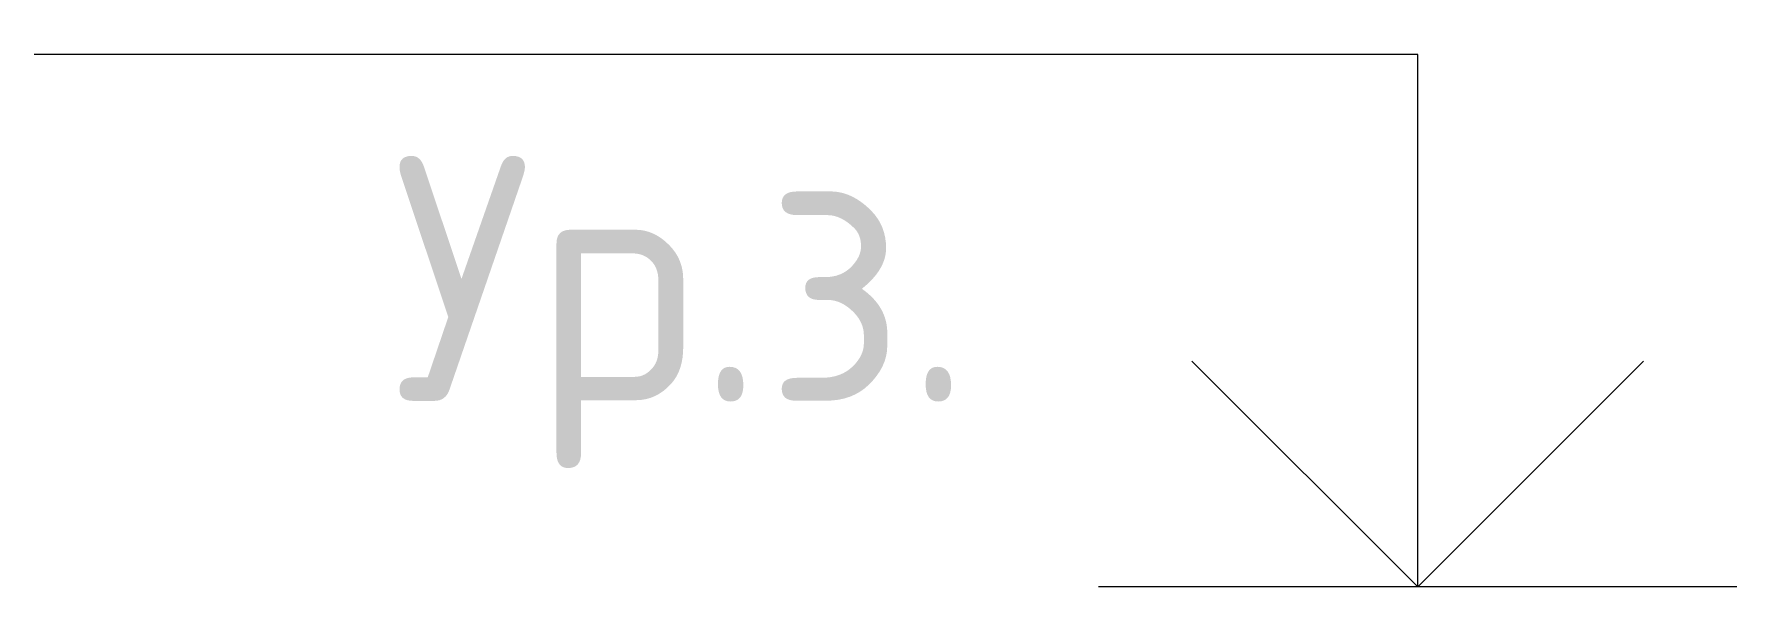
# Model space of a CAD drawing. Header units: millimetres. Extents: x 504091 to 2165846, y 135022 to 442887.
# Drawn here: x 1052057 to 1053657, y 315132 to 315651 of the extents above; entities that cross this region are included whole.
import ezdxf

# ---------------------------------------------------------------- set-up
doc = ezdxf.new("R2010")
doc.units = ezdxf.units.MM
doc.layers.add('Аннотация', color=7, linetype='Continuous', lineweight=9)
doc.layers.add('отметки', color=7, linetype='Continuous', lineweight=20)
doc.styles.add('GOST Common_3', font='GOST_Common.ttf', dxfattribs={"height": 250})

# ---------------------------------------------------------------- blocks, each defined once
blk = doc.blocks.new('Высотные отметки - Стрелка вверх-12093-Разрез 2-2')
at = {"layer": 'Аннотация', "lineweight": 20}
for p, q in [((21738.9, 450), (20438.9, 450)), ((21738.9, -50), (21738.9, 450)), ((21738.9, -50), (21526.8, 162.1)), ((21738.9, -50), (21951, 162.1)), ((22038.9, -50), (21438.9, -50))]:
    blk.add_line(p, q, dxfattribs=at)

msp = doc.modelspace()

# ---------------------------------------------------------------- texts
at = {"layer": 'Аннотация', "lineweight": 9, "insert": (1052392.441, 315535.6565), "char_height": 230, "width": 517.221, "attachment_point": 1, "line_spacing_factor": 1.022766, "style": 'GOST Common_3', "bg_fill": 2}
msp.add_mtext('\\pt414,828,1242,1656,2070,2484,2898,3312,3726,4140,4554,4968,5382,5796,6210,6624,7038,7452,7866,8280,8694,9108,9522,9936,10350,10764,11178,11592,12006,12420,12834,13248;Ур.з.', dxfattribs=at)

# ---------------------------------------------------------------- next in the draw order: block references
at = {"layer": 'отметки', "lineweight": 20}
msp.add_blockref('Высотные отметки - Стрелка вверх-12093-Разрез 2-2', (1031618.009, 315181.5755), dxfattribs=at)

doc.saveas('drawing.dxf')
